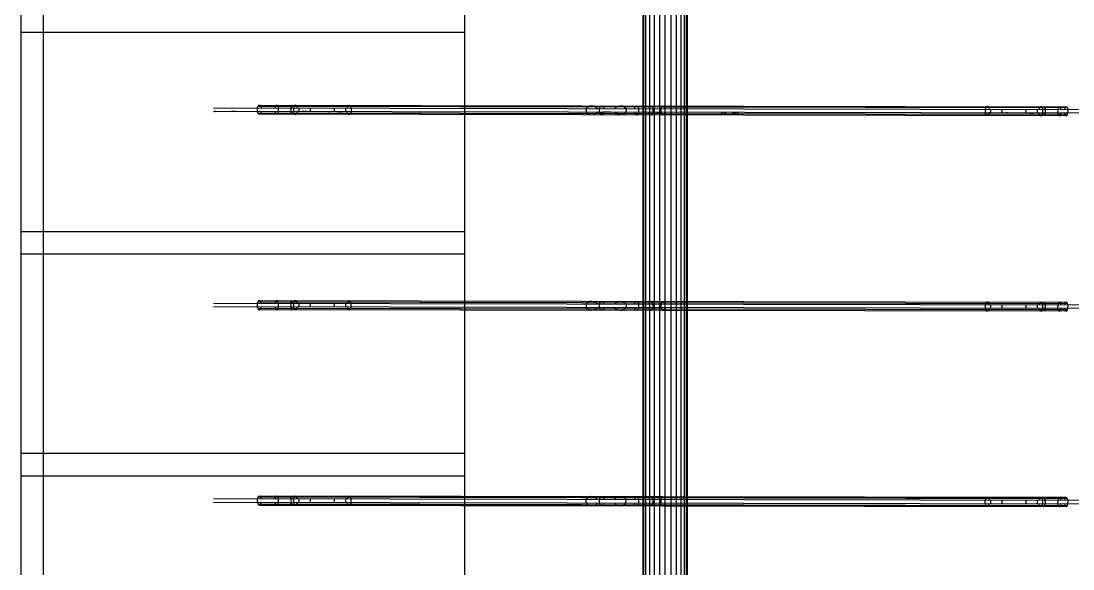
# Model space of a CAD drawing. Header units: inches. Extents: x 0 to 54693, y 0 to 31146.
# Drawn here: x 50653.2 to 51127.7, y 15595.2 to 15842.2 of the extents above; entities that cross this region are included whole.
import ezdxf

# ---------------------------------------------------------------- set-up
doc = ezdxf.new("R2010")
doc.units = ezdxf.units.IN
doc.header["$MEASUREMENT"] = 0
doc.layers.add('Added', color=3, linetype='Continuous')

msp = doc.modelspace()

# ---------------------------------------------------------------- linework, layer by layer
at = {"layer": 'Added', "linetype": 'Continuous', "lineweight": -2, "ltscale": 0.18}
for p, q in [((50653.23, 13843.54), (50653.23, 18243.35)), ((50663.23, 16332.94), (50663.23, 15353.24)), ((50853.23, 16332.94), (50853.23, 15353.24)), ((50933.73, 16327.32), (50933.73, 15373.18)), ((50934.07, 15373.18), (50934.07, 16327.32)), ((50935.07, 15373.18), (50935.07, 16327.32)), ((50936.66, 16327.32), (50936.66, 15373.18)), ((50938.73, 16327.32), (50938.73, 15373.18)), ((50941.14, 16327.32), (50941.14, 15373.18)), ((50943.73, 15373.18), (50943.73, 16327.32)), ((50946.32, 16327.32), (50946.32, 15373.18)), ((50948.73, 16327.32), (50948.73, 15373.18)), ((50950.8, 16327.32), (50950.8, 15373.18)), ((50952.39, 15373.18), (50952.39, 16327.32)), ((50953.39, 15373.18), (50953.39, 16327.32)), ((50953.73, 16327.32), (50953.73, 15373.18)), ((50653.23, 15837.21), (50853.23, 15837.21)), ((50760.02, 15803.71), (50759.77, 15803.05)), ((50760.36, 15804.14), (50760.02, 15803.71)), ((51125.23, 15803.02), (50760.02, 15803.71)), ((50760.75, 15804.29), (50760.36, 15804.14)), ((50760.36, 15804.14), (51124.96, 15803.45)), ((50761.13, 15804.14), (50760.75, 15804.29)), ((50760.75, 15804.29), (51124.64, 15803.6)), ((50761.47, 15803.71), (50761.13, 15804.14)), ((50761.71, 15803.05), (50761.47, 15803.71)), ((50767.97, 15803.69), (50767.76, 15803.04)), ((50768.25, 15804.12), (50767.97, 15803.69)), ((50768.58, 15804.27), (50768.25, 15804.12)), ((50768.9, 15804.12), (50768.58, 15804.27)), ((50769.18, 15803.69), (50768.9, 15804.12)), ((50769.38, 15803.04), (50769.18, 15803.69)), ((50775.08, 15803.03), (50775.1, 15803.68)), ((50775.1, 15803.68), (50775.13, 15804.11)), ((50775.13, 15804.11), (50775.17, 15804.26)), ((50775.17, 15804.26), (50775.2, 15804.11)), ((50775.2, 15804.11), (50775.23, 15803.68)), ((50775.23, 15803.68), (50775.24, 15803.03)), ((50776.31, 15803.68), (50776.08, 15803.02)), ((50776.63, 15804.11), (50776.31, 15803.68)), ((50776.99, 15804.26), (50776.63, 15804.11)), ((50777.35, 15804.11), (50776.99, 15804.26)), ((50777.67, 15803.68), (50777.35, 15804.11)), ((50777.89, 15803.02), (50777.67, 15803.68)), ((50800.5, 15803.63), (50800.27, 15802.98)), ((50800.82, 15804.06), (50800.5, 15803.63)), ((50801.18, 15804.21), (50800.82, 15804.06)), ((50801.54, 15804.06), (50801.18, 15804.21)), ((50801.54, 15804.06), (50801.85, 15803.63)), ((50802.08, 15802.97), (50801.85, 15803.63)), ((50908.08, 15802.78), (50908.71, 15803.43)), ((50908.71, 15803.43), (50909.59, 15803.86)), ((50909.59, 15803.86), (50908.71, 15803.43)), ((50910.58, 15804.01), (50909.59, 15803.86)), ((50911.58, 15803.85), (50910.58, 15804.01)), ((50911.58, 15803.85), (50912.45, 15803.42)), ((50913.08, 15802.77), (50912.45, 15803.42)), ((50914.12, 15802.76), (50914.38, 15803.42)), ((50914.38, 15803.42), (50914.74, 15803.85)), ((50914.74, 15803.85), (50915.15, 15804)), ((50915.15, 15804), (50915.56, 15803.85)), ((50915.56, 15803.85), (50915.91, 15803.42)), ((50915.91, 15803.42), (50916.16, 15802.76)), ((50921.08, 15802.75), (50921.71, 15803.41)), ((50922.59, 15803.83), (50921.71, 15803.41)), ((50921.71, 15803.41), (50922.59, 15803.83)), ((50922.59, 15803.83), (50923.58, 15803.98)), ((50924.58, 15803.83), (50923.58, 15803.98)), ((50925.45, 15803.4), (50924.58, 15803.83)), ((50925.45, 15803.4), (50926.08, 15802.74)), ((50929.97, 15802.74), (50930.2, 15803.39)), ((50930.2, 15803.39), (50930.52, 15803.82)), ((50930.52, 15803.82), (50930.88, 15803.97)), ((50930.88, 15803.97), (50931.24, 15803.82)), ((50931.24, 15803.82), (50931.55, 15803.39)), ((50931.55, 15803.39), (50931.78, 15802.73)), ((50936.75, 15803.38), (50937.03, 15803.81)), ((50937.03, 15803.81), (50937.35, 15803.95)), ((50937.35, 15803.95), (50937.67, 15803.8)), ((50937.67, 15803.8), (50937.94, 15803.37)), ((50942.12, 15803.37), (50942.39, 15803.8)), ((50942.39, 15803.8), (50942.69, 15803.94)), ((50942.69, 15803.94), (50942.99, 15803.79)), ((50942.99, 15803.79), (50943.25, 15803.36)), ((51088.63, 15803.52), (51088.31, 15803.09)), ((51088.63, 15803.52), (51088.99, 15803.67)), ((51088.99, 15803.67), (51088.63, 15803.52)), ((51089.35, 15803.52), (51088.99, 15803.67)), ((51089.35, 15803.52), (51089.66, 15803.09)), ((51112.82, 15803.48), (51112.5, 15803.05)), ((51113.18, 15803.63), (51112.82, 15803.48)), ((51113.54, 15803.48), (51113.18, 15803.63)), ((51113.85, 15803.04), (51113.54, 15803.48)), ((51114.94, 15803.04), (51114.97, 15803.47)), ((51114.97, 15803.47), (51115, 15803.62)), ((51115, 15803.62), (51115.03, 15803.47)), ((51115.03, 15803.47), (51115.06, 15803.04)), ((51121.25, 15803.46), (51120.97, 15803.03)), ((51121.57, 15803.61), (51121.25, 15803.46)), ((51121.89, 15803.46), (51121.57, 15803.61)), ((51122.16, 15803.03), (51121.89, 15803.46)), ((51124.33, 15803.45), (51124.05, 15803.03)), ((51124.64, 15803.6), (51124.33, 15803.45)), ((51124.96, 15803.45), (51124.64, 15803.6)), ((51125.23, 15803.02), (51124.96, 15803.45)), ((50740.08, 15801.45), (50740.38, 15801.45)), ((50740.09, 15803.09), (51150.07, 15802.32)), ((50741.27, 15801.44), (50740.38, 15801.45)), ((51148.87, 15800.68), (50741.27, 15801.44)), ((50750.12, 15801.43), (50748.06, 15801.43)), ((50759.77, 15803.05), (50759.76, 15801.41)), ((50759.76, 15801.41), (50760, 15800.75)), ((51125.22, 15800.07), (50760, 15800.75)), ((50760, 15800.75), (50760.34, 15800.32)), ((50760.34, 15800.32), (51124.94, 15799.64)), ((50760.34, 15800.32), (50760.72, 15800.17)), ((50760.72, 15800.17), (50761.11, 15800.32)), ((51124.62, 15799.49), (50760.72, 15800.17)), ((50761.11, 15800.32), (50761.45, 15800.75)), ((50761.45, 15800.75), (50761.7, 15801.41)), ((50767.75, 15801.39), (50767.95, 15800.74)), ((50767.95, 15800.74), (50768.23, 15800.31)), ((50768.23, 15800.31), (50768.56, 15800.16)), ((50768.56, 15800.16), (50768.88, 15800.31)), ((50768.88, 15800.31), (50769.17, 15800.74)), ((50769.17, 15800.74), (50769.38, 15801.39)), ((50769.38, 15801.39), (50769.38, 15803.04)), ((50775.07, 15801.38), (50775.08, 15803.03)), ((50775.09, 15800.73), (50775.07, 15801.38)), ((50775.11, 15800.3), (50775.09, 15800.73)), ((50775.15, 15800.15), (50775.11, 15800.3)), ((50775.18, 15800.3), (50775.15, 15800.15)), ((50775.21, 15800.73), (50775.18, 15800.3)), ((50775.23, 15801.38), (50775.21, 15800.73)), ((50776.08, 15803.02), (50776.07, 15801.38)), ((50776.07, 15801.38), (50776.3, 15800.72)), ((50776.3, 15800.72), (50776.61, 15800.29)), ((50776.61, 15800.29), (50776.97, 15800.14)), ((50776.97, 15800.14), (50777.33, 15800.29)), ((50777.33, 15800.29), (50777.65, 15800.72)), ((50777.65, 15800.72), (50777.88, 15801.38)), ((50778.61, 15801.37), (50777.88, 15801.38)), ((50778.61, 15801.37), (50778.61, 15803.02)), ((50782.07, 15801.37), (50780.07, 15801.37)), ((50783.58, 15803.01), (50783.57, 15801.36)), ((50792.61, 15801.35), (50792.07, 15801.35)), ((50794.57, 15801.34), (50794.58, 15802.99)), ((50798.07, 15801.34), (50796.07, 15801.34)), ((50799.54, 15802.98), (50799.53, 15801.33)), ((50800.48, 15800.68), (50800.26, 15801.33)), ((50800.48, 15800.68), (50800.8, 15800.25)), ((50800.8, 15800.25), (50801.16, 15800.1)), ((50801.52, 15800.25), (50801.16, 15800.1)), ((50801.52, 15800.25), (50801.84, 15800.68)), ((50802.07, 15801.33), (50801.84, 15800.68)), ((50801.84, 15800.68), (50802.07, 15801.33)), ((50802.08, 15802.97), (50802.07, 15801.33)), ((50908.08, 15802.78), (50908.07, 15801.13)), ((50908.07, 15801.13), (50908.7, 15800.48)), ((50908.7, 15800.48), (50909.56, 15800.04)), ((50909.56, 15800.04), (50910.56, 15799.89)), ((50910.56, 15799.89), (50911.56, 15800.04)), ((50912.44, 15800.47), (50911.56, 15800.04)), ((50912.44, 15800.47), (50913.07, 15801.12)), ((50913.35, 15801.12), (50913.07, 15801.12)), ((50913.08, 15802.77), (50913.36, 15802.77)), ((50913.69, 15801.12), (50915.51, 15801.12)), ((50914.11, 15801.12), (50914.12, 15802.76)), ((50914.37, 15800.47), (50914.11, 15801.12)), ((50914.72, 15800.03), (50914.37, 15800.47)), ((50915.13, 15799.88), (50914.72, 15800.03)), ((50915.53, 15800.03), (50915.13, 15799.88)), ((50917.37, 15801.11), (50915.52, 15801.12)), ((50915.89, 15800.46), (50915.53, 15800.03)), ((50916.15, 15801.12), (50915.89, 15800.46)), ((50919.03, 15801.11), (50917.62, 15801.11)), ((50921.07, 15801.11), (50921.26, 15801.11)), ((50921.7, 15800.45), (50921.07, 15801.11)), ((50921.26, 15801.11), (50922.19, 15801.1)), ((50922.56, 15800.02), (50921.7, 15800.45)), ((50923.56, 15799.87), (50922.56, 15800.02)), ((50923.56, 15799.87), (50924.56, 15800.02)), ((50925.44, 15800.44), (50924.56, 15800.02)), ((50925.44, 15800.44), (50926.07, 15801.1)), ((50926.08, 15802.74), (50926.07, 15801.1)), ((50930.18, 15800.44), (50929.96, 15801.09)), ((50930.5, 15800.01), (50930.18, 15800.44)), ((50930.86, 15799.86), (50930.5, 15800.01)), ((50931.22, 15800), (50930.86, 15799.86)), ((50931.54, 15800.43), (50931.22, 15800)), ((50931.77, 15801.09), (50931.54, 15800.43)), ((50931.78, 15802.73), (50931.77, 15801.09)), ((50936.74, 15800.42), (50936.54, 15801.08)), ((50936.55, 15802.72), (50936.75, 15803.38)), ((50937.01, 15799.99), (50936.74, 15800.42)), ((50937.33, 15799.84), (50937.01, 15799.99)), ((50937.65, 15799.99), (50937.33, 15799.84)), ((50937.93, 15800.42), (50937.65, 15799.99)), ((50938.13, 15801.08), (50937.93, 15800.42)), ((50937.94, 15803.37), (50938.14, 15802.72)), ((50938.14, 15802.72), (50938.13, 15801.08)), ((50939.98, 15801.07), (50941.23, 15801.07)), ((50941.92, 15801.07), (50941.93, 15802.71)), ((50942.11, 15800.41), (50941.92, 15801.07)), ((50941.93, 15802.71), (50942.12, 15803.37)), ((50942.37, 15799.98), (50942.11, 15800.41)), ((50942.67, 15799.83), (50942.37, 15799.98)), ((50942.97, 15799.98), (50942.67, 15799.83)), ((50943.24, 15800.41), (50942.97, 15799.98)), ((50943.43, 15801.07), (50943.24, 15800.41)), ((50943.25, 15803.36), (50943.44, 15802.71)), ((50968.87, 15801.02), (50969.03, 15801.02)), ((50969.3, 15801.02), (50969.75, 15801.02)), ((50970.39, 15801.01), (50971.19, 15801.01)), ((50974.03, 15801.01), (50975.97, 15801)), ((50976.39, 15801), (50976.84, 15801)), ((51088.08, 15802.44), (51088.07, 15800.79)), ((51088.07, 15800.79), (51088.29, 15800.14)), ((51088.08, 15802.44), (51088.31, 15803.09)), ((51088.61, 15799.71), (51088.29, 15800.14)), ((51088.61, 15799.71), (51088.97, 15799.56)), ((51088.97, 15799.56), (51089.33, 15799.71)), ((51089.65, 15800.14), (51089.33, 15799.71)), ((51089.33, 15799.71), (51089.65, 15800.14)), ((51089.88, 15800.79), (51089.65, 15800.14)), ((51089.65, 15800.14), (51089.88, 15800.79)), ((51089.66, 15803.09), (51089.89, 15802.44)), ((51090.6, 15800.79), (51089.88, 15800.79)), ((51090.6, 15800.79), (51090.61, 15802.43)), ((51095.58, 15802.42), (51095.57, 15800.78)), ((51098.07, 15800.78), (51097.53, 15800.78)), ((51106.57, 15800.76), (51106.58, 15802.4)), ((51110.07, 15800.75), (51108.07, 15800.76)), ((51111.54, 15802.39), (51111.53, 15800.75)), ((51112.26, 15800.75), (51112.48, 15800.09)), ((51112.5, 15803.05), (51112.27, 15802.39)), ((51112.48, 15800.09), (51112.8, 15799.66)), ((51112.8, 15799.66), (51113.16, 15799.51)), ((51113.16, 15799.51), (51113.52, 15799.66)), ((51113.52, 15799.66), (51113.84, 15800.09)), ((51113.84, 15800.09), (51114.07, 15800.75)), ((51114.08, 15802.39), (51113.85, 15803.04)), ((51114.07, 15800.75), (51114.08, 15802.39)), ((51114.91, 15802.39), (51114.94, 15803.04)), ((51114.92, 15800.09), (51114.91, 15800.74)), ((51114.95, 15799.66), (51114.92, 15800.09)), ((51114.98, 15799.51), (51114.95, 15799.66)), ((51115.01, 15799.66), (51114.98, 15799.51)), ((51115.04, 15800.09), (51115.01, 15799.66)), ((51115.07, 15800.74), (51115.04, 15800.09)), ((51115.06, 15803.04), (51115.08, 15802.39)), ((51115.08, 15802.39), (51115.07, 15800.74)), ((51120.77, 15802.38), (51120.76, 15800.73)), ((51120.76, 15800.73), (51120.96, 15800.08)), ((51120.97, 15803.03), (51120.77, 15802.38)), ((51120.96, 15800.08), (51121.23, 15799.65)), ((51121.23, 15799.65), (51121.55, 15799.5)), ((51121.55, 15799.5), (51121.87, 15799.65)), ((51121.87, 15799.65), (51122.14, 15800.08)), ((51122.14, 15800.08), (51122.35, 15800.73)), ((51122.36, 15802.37), (51122.16, 15803.03)), ((51123.84, 15800.73), (51124.03, 15800.07)), ((51124.05, 15803.03), (51123.85, 15802.37)), ((51124.03, 15800.07), (51124.31, 15799.64)), ((51124.31, 15799.64), (51124.62, 15799.49)), ((51124.62, 15799.49), (51124.94, 15799.64)), ((51124.94, 15799.64), (51125.22, 15800.07)), ((51125.22, 15800.07), (51125.42, 15800.72)), ((51125.43, 15802.37), (51125.23, 15803.02)), ((51125.42, 15800.72), (51125.43, 15802.37)), ((50853.23, 15747.21), (50653.23, 15747.21)), ((50653.23, 15737.21), (50853.23, 15737.21)), ((51150.06, 15712.59), (50740.08, 15713.36)), ((50740.09, 15715), (51150.07, 15714.23)), ((50759.77, 15714.97), (50759.76, 15713.32)), ((50759.76, 15713.32), (50760, 15712.67)), ((50760.02, 15715.62), (50759.77, 15714.97)), ((50760.36, 15716.05), (50760.02, 15715.62)), ((50760.02, 15715.62), (51125.23, 15714.94)), ((50760.75, 15716.2), (50760.36, 15716.05)), ((51124.96, 15715.37), (50760.36, 15716.05)), ((50761.13, 15716.05), (50760.75, 15716.2)), ((50760.75, 15716.2), (51124.64, 15715.52)), ((50761.47, 15715.62), (50761.13, 15716.05)), ((50761.45, 15712.66), (50761.7, 15713.32)), ((50761.71, 15714.96), (50761.47, 15715.62)), ((50767.75, 15713.31), (50767.95, 15712.65)), ((50767.97, 15715.61), (50767.76, 15714.95)), ((50768.25, 15716.03), (50767.97, 15715.61)), ((50768.58, 15716.18), (50768.25, 15716.03)), ((50768.9, 15716.03), (50768.58, 15716.18)), ((50769.18, 15715.6), (50768.9, 15716.03)), ((50769.17, 15712.65), (50769.38, 15713.3)), ((50769.38, 15714.95), (50769.18, 15715.6)), ((50769.38, 15713.3), (50769.38, 15714.95)), ((50775.07, 15713.29), (50775.08, 15714.94)), ((50775.09, 15712.64), (50775.07, 15713.29)), ((50775.08, 15714.94), (50775.1, 15715.59)), ((50775.1, 15715.59), (50775.13, 15716.02)), ((50775.13, 15716.02), (50775.17, 15716.17)), ((50775.17, 15716.17), (50775.2, 15716.02)), ((50775.2, 15716.02), (50775.23, 15715.59)), ((50775.23, 15713.29), (50775.21, 15712.64)), ((50775.23, 15715.59), (50775.24, 15714.94)), ((50776.08, 15714.94), (50776.07, 15713.29)), ((50776.07, 15713.29), (50776.3, 15712.64)), ((50776.31, 15715.59), (50776.08, 15714.94)), ((50776.63, 15716.02), (50776.31, 15715.59)), ((50776.99, 15716.17), (50776.63, 15716.02)), ((50777.35, 15716.02), (50776.99, 15716.17)), ((50777.67, 15715.59), (50777.35, 15716.02)), ((50777.65, 15712.63), (50777.88, 15713.29)), ((50777.89, 15714.93), (50777.67, 15715.59)), ((50778.61, 15713.29), (50778.61, 15714.93)), ((50783.58, 15714.92), (50783.57, 15713.28)), ((50794.57, 15713.26), (50794.58, 15714.9)), ((50799.54, 15714.89), (50799.53, 15713.25)), ((50800.26, 15713.25), (50800.48, 15712.59)), ((50800.27, 15714.89), (50800.5, 15715.54)), ((50800.5, 15715.54), (50800.27, 15714.89)), ((50800.82, 15715.97), (50800.5, 15715.54)), ((50800.82, 15715.97), (50801.18, 15716.12)), ((50801.18, 15716.12), (50801.54, 15715.97)), ((50801.54, 15715.97), (50801.85, 15715.54)), ((50801.85, 15715.54), (50801.54, 15715.97)), ((50802.08, 15714.89), (50801.85, 15715.54)), ((50802.07, 15713.24), (50802.08, 15714.89)), ((50908.08, 15714.69), (50908.07, 15713.04)), ((50908.08, 15714.69), (50908.71, 15715.34)), ((50908.71, 15715.34), (50909.59, 15715.77)), ((50910.58, 15715.92), (50909.59, 15715.77)), ((50910.58, 15715.92), (50911.58, 15715.77)), ((50911.58, 15715.77), (50912.45, 15715.33)), ((50912.45, 15715.33), (50913.08, 15714.68)), ((50913.24, 15714.68), (50913.08, 15714.68)), ((50914.11, 15713.03), (50914.12, 15714.68)), ((50914.12, 15714.68), (50914.38, 15715.33)), ((50914.38, 15715.33), (50914.74, 15715.76)), ((50914.74, 15715.76), (50915.15, 15715.91)), ((50915.15, 15715.91), (50915.56, 15715.76)), ((50915.56, 15715.76), (50915.91, 15715.33)), ((50915.91, 15715.33), (50916.16, 15714.67)), ((50921.08, 15714.66), (50921.71, 15715.32)), ((50921.71, 15715.32), (50922.59, 15715.74)), ((50922.59, 15715.74), (50923.58, 15715.89)), ((50923.58, 15715.89), (50924.58, 15715.74)), ((50925.45, 15715.31), (50924.58, 15715.74)), ((50926.08, 15714.65), (50925.45, 15715.31)), ((50926.08, 15714.65), (50926.07, 15713.01)), ((50929.97, 15714.65), (50930.2, 15715.3)), ((50930.2, 15715.3), (50930.52, 15715.73)), ((50930.52, 15715.73), (50930.88, 15715.88)), ((50930.88, 15715.88), (50931.24, 15715.73)), ((50931.24, 15715.73), (50931.55, 15715.3)), ((50931.55, 15715.3), (50931.78, 15714.64)), ((50931.78, 15714.64), (50931.77, 15713)), ((50936.55, 15714.63), (50936.75, 15715.29)), ((50936.75, 15715.29), (50937.03, 15715.72)), ((50937.03, 15715.72), (50937.35, 15715.87)), ((50937.35, 15715.87), (50937.67, 15715.72)), ((50937.67, 15715.72), (50937.94, 15715.29)), ((50937.94, 15715.29), (50938.14, 15714.63)), ((50938.14, 15714.63), (50938.13, 15712.99)), ((50941.92, 15712.98), (50941.93, 15714.62)), ((50941.93, 15714.62), (50942.12, 15715.28)), ((50942.12, 15715.28), (50942.39, 15715.71)), ((50942.39, 15715.71), (50942.69, 15715.86)), ((50942.69, 15715.86), (50942.99, 15715.71)), ((50942.99, 15715.71), (50943.25, 15715.28)), ((50943.25, 15715.28), (50943.44, 15714.62)), ((51088.08, 15714.35), (51088.07, 15712.71)), ((51088.08, 15714.35), (51088.31, 15715)), ((51088.31, 15715), (51088.08, 15714.35)), ((51088.31, 15715), (51088.63, 15715.43)), ((51088.63, 15715.43), (51088.99, 15715.58)), ((51089.35, 15715.43), (51088.99, 15715.58)), ((51089.35, 15715.43), (51089.66, 15715)), ((51089.66, 15715), (51089.35, 15715.43)), ((51089.89, 15714.35), (51089.66, 15715)), ((51090.6, 15712.7), (51090.61, 15714.35)), ((51095.58, 15714.34), (51095.57, 15712.69)), ((51106.57, 15712.67), (51106.58, 15714.32)), ((51111.54, 15714.31), (51111.53, 15712.66)), ((51112.5, 15714.96), (51112.27, 15714.31)), ((51112.82, 15715.39), (51112.5, 15714.96)), ((51113.18, 15715.54), (51112.82, 15715.39)), ((51113.54, 15715.39), (51113.18, 15715.54)), ((51113.85, 15714.96), (51113.54, 15715.39)), ((51114.08, 15714.3), (51113.85, 15714.96)), ((51114.07, 15712.66), (51114.08, 15714.3)), ((51114.91, 15714.3), (51114.94, 15714.95)), ((51114.94, 15714.95), (51114.97, 15715.38)), ((51114.97, 15715.38), (51115, 15715.53)), ((51115, 15715.53), (51115.03, 15715.38)), ((51115.03, 15715.38), (51115.06, 15714.95)), ((51115.06, 15714.95), (51115.08, 15714.3)), ((51115.08, 15714.3), (51115.07, 15712.66)), ((51120.77, 15714.29), (51120.76, 15712.64)), ((51120.97, 15714.94), (51120.77, 15714.29)), ((51121.25, 15715.37), (51120.97, 15714.94)), ((51121.57, 15715.52), (51121.25, 15715.37)), ((51121.89, 15715.37), (51121.57, 15715.52)), ((51122.16, 15714.94), (51121.89, 15715.37)), ((51122.36, 15714.29), (51122.16, 15714.94)), ((51124.05, 15714.94), (51123.85, 15714.28)), ((51124.33, 15715.37), (51124.05, 15714.94)), ((51124.64, 15715.52), (51124.33, 15715.37)), ((51124.96, 15715.37), (51124.64, 15715.52)), ((51125.23, 15714.94), (51124.96, 15715.37)), ((51125.43, 15714.28), (51125.23, 15714.94)), ((51125.42, 15712.64), (51125.43, 15714.28)), ((51125.22, 15711.98), (50760, 15712.67)), ((50760, 15712.67), (50760.34, 15712.24)), ((50760.34, 15712.24), (51124.94, 15711.55)), ((50760.34, 15712.24), (50760.72, 15712.09)), ((50760.72, 15712.09), (50761.11, 15712.23)), ((51124.62, 15711.4), (50760.72, 15712.09)), ((50761.11, 15712.23), (50761.45, 15712.66)), ((50767.95, 15712.65), (50768.23, 15712.22)), ((50768.23, 15712.22), (50768.56, 15712.07)), ((50768.56, 15712.07), (50768.88, 15712.22)), ((50768.88, 15712.22), (50769.17, 15712.65)), ((50775.11, 15712.21), (50775.09, 15712.64)), ((50775.15, 15712.06), (50775.11, 15712.21)), ((50775.18, 15712.21), (50775.15, 15712.06)), ((50775.21, 15712.64), (50775.18, 15712.21)), ((50776.3, 15712.64), (50776.61, 15712.21)), ((50776.61, 15712.21), (50776.97, 15712.06)), ((50776.97, 15712.06), (50777.33, 15712.2)), ((50777.33, 15712.2), (50777.65, 15712.63)), ((50800.48, 15712.59), (50800.8, 15712.16)), ((50801.16, 15712.01), (50800.8, 15712.16)), ((50801.16, 15712.01), (50801.52, 15712.16)), ((50801.84, 15712.59), (50801.52, 15712.16)), ((50801.52, 15712.16), (50801.84, 15712.59)), ((50801.84, 15712.59), (50802.07, 15713.24)), ((50908.7, 15712.39), (50908.07, 15713.04)), ((50908.7, 15712.39), (50909.56, 15711.96)), ((50910.56, 15711.8), (50909.56, 15711.96)), ((50911.56, 15711.95), (50910.56, 15711.8)), ((50912.44, 15712.38), (50911.56, 15711.95)), ((50913.07, 15713.03), (50912.44, 15712.38)), ((50914.37, 15712.38), (50914.11, 15713.03)), ((50914.72, 15711.95), (50914.37, 15712.38)), ((50915.13, 15711.8), (50914.72, 15711.95)), ((50915.53, 15711.95), (50915.13, 15711.8)), ((50915.89, 15712.37), (50915.53, 15711.95)), ((50916.15, 15713.03), (50915.89, 15712.37)), ((50921.7, 15712.36), (50921.07, 15713.02)), ((50922.56, 15711.93), (50921.7, 15712.36)), ((50923.56, 15711.78), (50922.56, 15711.93)), ((50923.56, 15711.78), (50924.56, 15711.93)), ((50924.56, 15711.93), (50925.44, 15712.36)), ((50925.44, 15712.36), (50926.07, 15713.01)), ((50930.18, 15712.35), (50929.96, 15713)), ((50930.5, 15711.92), (50930.18, 15712.35)), ((50930.86, 15711.77), (50930.5, 15711.92)), ((50931.22, 15711.92), (50930.86, 15711.77)), ((50931.54, 15712.34), (50931.22, 15711.92)), ((50931.77, 15713), (50931.54, 15712.34)), ((50936.74, 15712.34), (50936.54, 15712.99)), ((50937.01, 15711.9), (50936.74, 15712.34)), ((50937.33, 15711.75), (50937.01, 15711.9)), ((50937.65, 15711.9), (50937.33, 15711.75)), ((50937.93, 15712.33), (50937.65, 15711.9)), ((50938.13, 15712.99), (50937.93, 15712.33)), ((50942.11, 15712.32), (50941.92, 15712.98)), ((50942.37, 15711.89), (50942.11, 15712.32)), ((50942.67, 15711.74), (50942.37, 15711.89)), ((50942.97, 15711.89), (50942.67, 15711.74)), ((50943.24, 15712.32), (50942.97, 15711.89)), ((50943.43, 15712.98), (50943.24, 15712.32)), ((50977.03, 15712.91), (50976.78, 15712.91)), ((51088.07, 15712.71), (51088.29, 15712.05)), ((51088.61, 15711.62), (51088.29, 15712.05)), ((51088.29, 15712.05), (51088.61, 15711.62)), ((51088.61, 15711.62), (51088.97, 15711.47)), ((51088.97, 15711.47), (51089.33, 15711.62)), ((51089.33, 15711.62), (51089.65, 15712.05)), ((51089.65, 15712.05), (51089.88, 15712.7)), ((51112.26, 15712.66), (51112.48, 15712.01)), ((51112.48, 15712.01), (51112.8, 15711.58)), ((51112.8, 15711.58), (51113.16, 15711.43)), ((51113.16, 15711.43), (51113.52, 15711.57)), ((51113.52, 15711.57), (51113.84, 15712)), ((51113.84, 15712), (51114.07, 15712.66)), ((51114.92, 15712), (51114.91, 15712.66)), ((51114.95, 15711.57), (51114.92, 15712)), ((51114.98, 15711.42), (51114.95, 15711.57)), ((51115.01, 15711.57), (51114.98, 15711.42)), ((51115.04, 15712), (51115.01, 15711.57)), ((51115.07, 15712.66), (51115.04, 15712)), ((51120.76, 15712.64), (51120.96, 15711.99)), ((51120.96, 15711.99), (51121.23, 15711.56)), ((51121.23, 15711.56), (51121.55, 15711.41)), ((51121.55, 15711.41), (51121.87, 15711.56)), ((51121.87, 15711.56), (51122.14, 15711.99)), ((51122.14, 15711.99), (51122.35, 15712.64)), ((51123.84, 15712.64), (51124.03, 15711.98)), ((51124.03, 15711.98), (51124.31, 15711.55)), ((51124.31, 15711.55), (51124.62, 15711.4)), ((51124.62, 15711.4), (51124.94, 15711.55)), ((51124.94, 15711.55), (51125.22, 15711.98)), ((51125.22, 15711.98), (51125.42, 15712.64)), ((50853.23, 15647.21), (50653.23, 15647.21)), ((50653.23, 15637.21), (50853.23, 15637.21)), ((50760.36, 15627.96), (50760.02, 15627.53)), ((50760.75, 15628.11), (50760.36, 15627.96)), ((51124.96, 15627.28), (50760.36, 15627.96)), ((51124.64, 15627.43), (50760.75, 15628.11)), ((50761.13, 15627.96), (50760.75, 15628.11)), ((50761.47, 15627.53), (50761.13, 15627.96)), ((50768.25, 15627.95), (50767.97, 15627.52)), ((50768.58, 15628.1), (50768.25, 15627.95)), ((50768.9, 15627.94), (50768.58, 15628.1)), ((50769.18, 15627.51), (50768.9, 15627.94)), ((50775.1, 15627.5), (50775.13, 15627.93)), ((50775.13, 15627.93), (50775.17, 15628.08)), ((50775.17, 15628.08), (50775.2, 15627.93)), ((50775.2, 15627.93), (50775.23, 15627.5)), ((50776.63, 15627.93), (50776.31, 15627.5)), ((50776.99, 15628.08), (50776.63, 15627.93)), ((50777.35, 15627.93), (50776.99, 15628.08)), ((50777.67, 15627.5), (50777.35, 15627.93)), ((50800.5, 15627.46), (50800.82, 15627.89)), ((50800.82, 15627.89), (50800.5, 15627.46)), ((50801.18, 15628.03), (50800.82, 15627.89)), ((50801.18, 15628.03), (50801.54, 15627.88)), ((50801.85, 15627.45), (50801.54, 15627.88)), ((50740.08, 15625.27), (51150.06, 15624.5)), ((50740.09, 15626.91), (51150.07, 15626.15)), ((50759.77, 15626.88), (50759.76, 15625.23)), ((50759.76, 15625.23), (50760, 15624.58)), ((50760.02, 15627.53), (50759.77, 15626.88)), ((50760, 15624.58), (51125.22, 15623.89)), ((50760, 15624.58), (50760.34, 15624.15)), ((51125.23, 15626.85), (50760.02, 15627.53)), ((51124.94, 15623.46), (50760.34, 15624.15)), ((50760.34, 15624.15), (50760.72, 15624)), ((50760.72, 15624), (50761.11, 15624.15)), ((50760.72, 15624), (51124.62, 15623.32)), ((50761.11, 15624.15), (50761.45, 15624.58)), ((50761.45, 15624.58), (50761.7, 15625.23)), ((50761.71, 15626.87), (50761.47, 15627.53)), ((50767.75, 15625.22), (50767.95, 15624.56)), ((50767.97, 15627.52), (50767.76, 15626.86)), ((50767.95, 15624.56), (50768.23, 15624.13)), ((50768.23, 15624.13), (50768.56, 15623.98)), ((50768.56, 15623.98), (50768.88, 15624.13)), ((50768.88, 15624.13), (50769.17, 15624.56)), ((50769.17, 15624.56), (50769.38, 15625.22)), ((50769.38, 15626.86), (50769.18, 15627.51)), ((50769.38, 15625.22), (50769.38, 15626.86)), ((50775.07, 15625.2), (50775.08, 15626.85)), ((50775.09, 15624.55), (50775.07, 15625.2)), ((50775.08, 15626.85), (50775.1, 15627.5)), ((50775.11, 15624.12), (50775.09, 15624.55)), ((50775.15, 15623.97), (50775.11, 15624.12)), ((50775.18, 15624.12), (50775.15, 15623.97)), ((50775.21, 15624.55), (50775.18, 15624.12)), ((50775.23, 15625.2), (50775.21, 15624.55)), ((50775.23, 15627.5), (50775.24, 15626.85)), ((50776.08, 15626.85), (50776.07, 15625.2)), ((50776.07, 15625.2), (50776.3, 15624.55)), ((50776.31, 15627.5), (50776.08, 15626.85)), ((50776.3, 15624.55), (50776.61, 15624.12)), ((50776.61, 15624.12), (50776.97, 15623.97)), ((50776.97, 15623.97), (50777.33, 15624.12)), ((50777.33, 15624.12), (50777.65, 15624.55)), ((50777.65, 15624.55), (50777.88, 15625.2)), ((50777.89, 15626.84), (50777.67, 15627.5)), ((50778.61, 15625.2), (50778.61, 15626.84)), ((50783.58, 15626.83), (50783.57, 15625.19)), ((50794.57, 15625.17), (50794.58, 15626.81)), ((50799.54, 15626.8), (50799.53, 15625.16)), ((50800.48, 15624.5), (50800.26, 15625.16)), ((50800.27, 15626.8), (50800.5, 15627.46)), ((50800.5, 15627.46), (50800.27, 15626.8)), ((50800.48, 15624.5), (50800.8, 15624.07)), ((50801.16, 15623.92), (50800.8, 15624.07)), ((50801.52, 15624.07), (50801.16, 15623.92)), ((50801.84, 15624.5), (50801.52, 15624.07)), ((50801.52, 15624.07), (50801.84, 15624.5)), ((50802.07, 15625.15), (50801.84, 15624.5)), ((50801.84, 15624.5), (50802.07, 15625.15)), ((50802.08, 15626.8), (50801.85, 15627.45)), ((50802.07, 15625.15), (50802.08, 15626.8)), ((50908.07, 15624.96), (50908.08, 15626.6)), ((50908.07, 15624.96), (50908.7, 15624.3)), ((50908.71, 15627.25), (50908.08, 15626.6)), ((50909.56, 15623.87), (50908.7, 15624.3)), ((50908.71, 15627.25), (50909.59, 15627.68)), ((50909.59, 15627.68), (50908.71, 15627.25)), ((50910.56, 15623.72), (50909.56, 15623.87)), ((50910.58, 15627.83), (50909.59, 15627.68)), ((50910.56, 15623.72), (50911.56, 15623.86)), ((50911.58, 15627.68), (50910.58, 15627.83)), ((50911.56, 15623.86), (50912.44, 15624.29)), ((50912.45, 15627.25), (50911.58, 15627.68)), ((50913.07, 15624.95), (50912.44, 15624.29)), ((50913.08, 15626.59), (50912.45, 15627.25)), ((50913.07, 15624.95), (50913.23, 15624.95)), ((50914.11, 15624.94), (50914.12, 15626.59)), ((50914.37, 15624.29), (50914.11, 15624.94)), ((50914.12, 15626.59), (50914.38, 15627.24)), ((50914.72, 15623.86), (50914.37, 15624.29)), ((50914.38, 15627.24), (50914.74, 15627.67)), ((50915.13, 15623.71), (50914.72, 15623.86)), ((50914.74, 15627.67), (50915.15, 15627.82)), ((50915.53, 15623.86), (50915.13, 15623.71)), ((50915.15, 15627.82), (50915.56, 15627.67)), ((50915.89, 15624.29), (50915.53, 15623.86)), ((50915.56, 15627.67), (50915.91, 15627.24)), ((50916.15, 15624.94), (50915.89, 15624.29)), ((50915.91, 15627.24), (50916.16, 15626.58)), ((50921.07, 15624.93), (50921.7, 15624.28)), ((50921.08, 15626.58), (50921.71, 15627.23)), ((50921.7, 15624.28), (50922.56, 15623.84)), ((50922.59, 15627.66), (50921.71, 15627.23)), ((50923.56, 15623.69), (50922.56, 15623.84)), ((50923.58, 15627.8), (50922.59, 15627.66)), ((50923.56, 15623.69), (50924.56, 15623.84)), ((50923.58, 15627.8), (50924.58, 15627.65)), ((50924.56, 15623.84), (50925.44, 15624.27)), ((50925.44, 15624.27), (50924.56, 15623.84)), ((50925.45, 15627.22), (50924.58, 15627.65)), ((50926.07, 15624.92), (50925.44, 15624.27)), ((50926.08, 15626.57), (50925.45, 15627.22)), ((50926.07, 15624.92), (50926.08, 15626.57)), ((50930.18, 15624.26), (50929.96, 15624.91)), ((50929.97, 15626.56), (50930.2, 15627.21)), ((50930.5, 15623.83), (50930.18, 15624.26)), ((50930.2, 15627.21), (50930.52, 15627.64)), ((50930.86, 15623.68), (50930.5, 15623.83)), ((50930.52, 15627.64), (50930.88, 15627.79)), ((50931.22, 15623.83), (50930.86, 15623.68)), ((50930.88, 15627.79), (50931.24, 15627.64)), ((50931.54, 15624.26), (50931.22, 15623.83)), ((50931.24, 15627.64), (50931.55, 15627.21)), ((50931.77, 15624.91), (50931.54, 15624.26)), ((50931.55, 15627.21), (50931.78, 15626.56)), ((50931.78, 15626.56), (50931.77, 15624.91)), ((50936.74, 15624.25), (50936.54, 15624.9)), ((50936.55, 15626.55), (50936.75, 15627.2)), ((50937.01, 15623.82), (50936.74, 15624.25)), ((50936.75, 15627.2), (50937.03, 15627.63)), ((50937.33, 15623.67), (50937.01, 15623.82)), ((50937.03, 15627.63), (50937.35, 15627.78)), ((50937.65, 15623.82), (50937.33, 15623.67)), ((50937.35, 15627.78), (50937.67, 15627.63)), ((50937.93, 15624.24), (50937.65, 15623.82)), ((50937.67, 15627.63), (50937.94, 15627.2)), ((50938.13, 15624.9), (50937.93, 15624.24)), ((50937.94, 15627.2), (50938.14, 15626.54)), ((50938.14, 15626.54), (50938.13, 15624.9)), ((50941.92, 15624.89), (50941.93, 15626.54)), ((50942.11, 15624.24), (50941.92, 15624.89)), ((50941.93, 15626.54), (50942.12, 15627.19)), ((50942.37, 15623.81), (50942.11, 15624.24)), ((50942.12, 15627.19), (50942.39, 15627.62)), ((50942.67, 15623.66), (50942.37, 15623.81)), ((50942.39, 15627.62), (50942.69, 15627.77)), ((50942.97, 15623.81), (50942.67, 15623.66)), ((50942.69, 15627.77), (50942.99, 15627.62)), ((50943.24, 15624.23), (50942.97, 15623.81)), ((50942.99, 15627.62), (50943.25, 15627.19)), ((50943.43, 15624.89), (50943.24, 15624.23)), ((50943.25, 15627.19), (50943.44, 15626.53)), ((51088.07, 15624.62), (51088.08, 15626.26)), ((51088.07, 15624.62), (51088.29, 15623.96)), ((51088.31, 15626.92), (51088.08, 15626.26)), ((51088.29, 15623.96), (51088.61, 15623.53)), ((51088.31, 15626.92), (51088.63, 15627.35)), ((51088.63, 15627.35), (51088.31, 15626.92)), ((51088.97, 15623.38), (51088.61, 15623.53)), ((51088.63, 15627.35), (51088.99, 15627.49)), ((51089.33, 15623.53), (51088.97, 15623.38)), ((51088.99, 15627.49), (51089.35, 15627.34)), ((51089.65, 15623.96), (51089.33, 15623.53)), ((51089.33, 15623.53), (51089.65, 15623.96)), ((51089.35, 15627.34), (51089.66, 15626.91)), ((51089.88, 15624.61), (51089.65, 15623.96)), ((51089.65, 15623.96), (51089.88, 15624.61)), ((51089.66, 15626.91), (51089.89, 15626.26)), ((51090.6, 15624.61), (51090.61, 15626.26)), ((51095.58, 15626.25), (51095.57, 15624.6)), ((51106.57, 15624.58), (51106.58, 15626.23)), ((51111.54, 15626.22), (51111.53, 15624.57)), ((51112.26, 15624.57), (51112.48, 15623.92)), ((51112.5, 15626.87), (51112.27, 15626.22)), ((51112.48, 15623.92), (51112.8, 15623.49)), ((51112.82, 15627.3), (51112.5, 15626.87)), ((51112.8, 15623.49), (51113.16, 15623.34)), ((51113.18, 15627.45), (51112.82, 15627.3)), ((51113.16, 15623.34), (51113.52, 15623.49)), ((51113.54, 15627.3), (51113.18, 15627.45)), ((51113.52, 15623.49), (51113.84, 15623.91)), ((51113.85, 15626.87), (51113.54, 15627.3)), ((51113.84, 15623.91), (51114.07, 15624.57)), ((51114.08, 15626.21), (51113.85, 15626.87)), ((51114.07, 15624.57), (51114.08, 15626.21)), ((51114.91, 15626.21), (51114.94, 15626.87)), ((51114.92, 15623.91), (51114.91, 15624.57)), ((51114.95, 15623.48), (51114.92, 15623.91)), ((51114.94, 15626.87), (51114.97, 15627.3)), ((51114.98, 15623.33), (51114.95, 15623.48)), ((51114.97, 15627.3), (51115, 15627.45)), ((51115.01, 15623.48), (51114.98, 15623.33)), ((51115, 15627.45), (51115.03, 15627.3)), ((51115.04, 15623.91), (51115.01, 15623.48)), ((51115.03, 15627.3), (51115.06, 15626.87)), ((51115.07, 15624.57), (51115.04, 15623.91)), ((51115.06, 15626.87), (51115.08, 15626.21)), ((51115.08, 15626.21), (51115.07, 15624.57)), ((51120.77, 15626.2), (51120.76, 15624.56)), ((51120.76, 15624.56), (51120.96, 15623.9)), ((51120.97, 15626.86), (51120.77, 15626.2)), ((51120.96, 15623.9), (51121.23, 15623.47)), ((51121.25, 15627.28), (51120.97, 15626.86)), ((51121.23, 15623.47), (51121.55, 15623.32)), ((51121.57, 15627.43), (51121.25, 15627.28)), ((51121.55, 15623.32), (51121.87, 15623.47)), ((51121.89, 15627.28), (51121.57, 15627.43)), ((51121.87, 15623.47), (51122.14, 15623.9)), ((51122.16, 15626.85), (51121.89, 15627.28)), ((51122.14, 15623.9), (51122.35, 15624.55)), ((51122.36, 15626.2), (51122.16, 15626.85)), ((51123.84, 15624.55), (51124.03, 15623.9)), ((51124.05, 15626.85), (51123.85, 15626.2)), ((51124.03, 15623.9), (51124.31, 15623.47)), ((51124.33, 15627.28), (51124.05, 15626.85)), ((51124.31, 15623.47), (51124.62, 15623.32)), ((51124.64, 15627.43), (51124.33, 15627.28)), ((51124.62, 15623.32), (51124.94, 15623.46)), ((51124.96, 15627.28), (51124.64, 15627.43)), ((51124.94, 15623.46), (51125.22, 15623.89)), ((51125.23, 15626.85), (51124.96, 15627.28)), ((51125.22, 15623.89), (51125.42, 15624.55)), ((51125.43, 15626.19), (51125.23, 15626.85)), ((51125.42, 15624.55), (51125.43, 15626.19))]:
    msp.add_line(p, q, dxfattribs=at)

doc.saveas('drawing.dxf')
